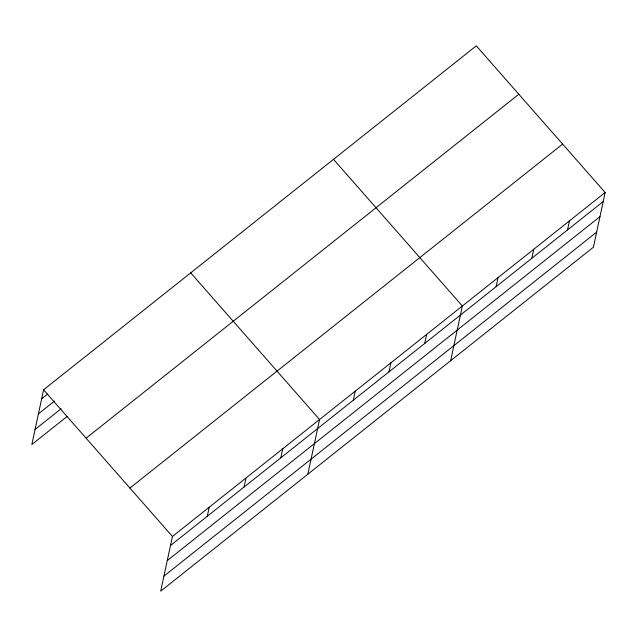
<?xml version="1.0" encoding="UTF-8"?>
<svg xmlns="http://www.w3.org/2000/svg" width="637" height="637" viewBox="0 0 637 637"><rect width="100%" height="100%" fill="white"/><g stroke="black" fill="none" stroke-linecap="round" stroke-linejoin="round"><path stroke-width="0.96" d="M605.15 192.501L172.436 536.465L160.707 591.168L593.421 247.204L605.15 192.501L476.293 45.832L43.579 389.796L31.85 444.499L67.1 416.479M207.28 516.281L209.215 507.227M244.059 487.042L245.993 477.989M280.837 457.804L282.78 448.751M307.83 474.223L319.559 419.52L190.702 272.851M353.32 400.187L355.255 391.142M389.016 371.817L390.959 362.764M424.712 343.439L426.655 334.385M450.63 360.709L462.351 306.007L333.493 159.338M496.112 286.682L498.054 277.628M531.815 258.303L533.75 249.258M567.511 229.925L569.454 220.88M41.636 398.85L47.767 393.977M38.411 413.915L54.495 401.119M35.083 429.434L61.136 408.723M86.099 438.2L518.813 94.236M129.916 488.061L562.63 144.097M170.493 545.519L603.207 201.555M167.268 560.584L599.982 216.62M163.94 576.103L596.654 232.139M43.579 389.796L172.436 536.465"/></g></svg>
